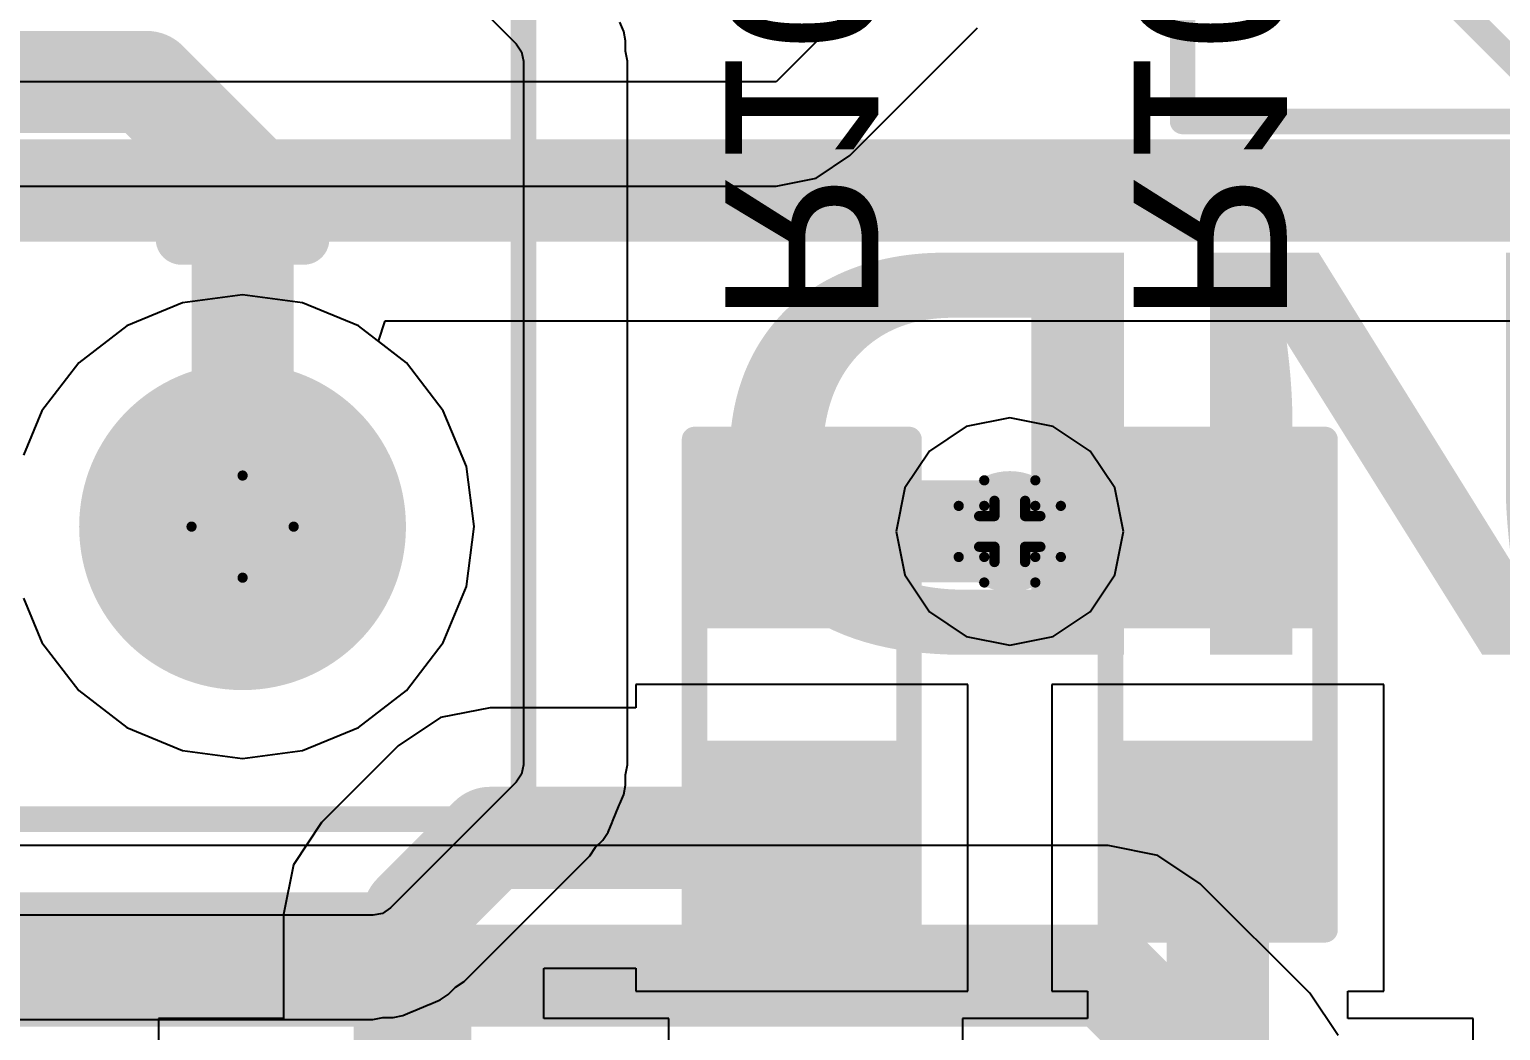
# Model space of a CAD drawing. Header units: inches. Extents: x 0 to 198, y 0 to 199.
# Drawn here: x 3.9487 to 4.2368, y 4.1493 to 4.3453 of the extents above; entities that cross this region are included whole.
import ezdxf

# ---------------------------------------------------------------- set-up
doc = ezdxf.new("R2010")
doc.units = ezdxf.units.IN
doc.header["$MEASUREMENT"] = 0
for name, color, linetype in [('Bottom Layer', 5, 'Continuous'), ('Bottom Overlay', 54, 'Continuous'), ('Bottom Paste', 16, 'Continuous'), ('Bottom Solder', 6, 'Continuous'), ('Drill Drawing', 1, 'Continuous'), ('Layer 1', 16, 'Continuous'), ('Layer 2', 76, 'Continuous'), ('Multi-Layer', 9, 'Continuous'), ('Pad Holes', 156, 'Continuous'), ('Top Layer', 1, 'Continuous'), ('Top Overlay', 2, 'Continuous'), ('Top Solder', 216, 'Continuous'), ('Via Holes', 16, 'Continuous')]:
    doc.layers.add(name, color=color, linetype=linetype)
doc.styles.add('Arial', font='', dxfattribs={"height": 0.2})
doc.styles.add('Arial Black_Bold', font='', dxfattribs={"height": 0.2})
doc.styles.get('Arial').set_extended_font_data('Arial')
doc.styles.get('Arial Black_Bold').set_extended_font_data('Arial Black', bold=True)

# ---------------------------------------------------------------- blocks, each defined once
blk = doc.blocks.new('R_RJ45R08P_C000_25')
at = {"layer": 'Bottom Layer'}
h = blk.add_hatch(color=5, dxfattribs=at)
edge = h.paths.add_edge_path()
edge.add_arc((-0.27008, 0.17973), 0.03, 0, 360)
at = {"layer": 'Bottom Solder'}
h = blk.add_hatch(color=6, dxfattribs=at)
edge = h.paths.add_edge_path()
edge.add_arc((-0.27008, 0.17973), 0.032, 0, 360)
at = {"layer": 'Layer 1'}
h = blk.add_hatch(color=16, dxfattribs=at)
edge = h.paths.add_edge_path()
edge.add_arc((-0.27008, 0.17973), 0.03, 0, 360)
at = {"layer": 'Layer 2'}
h = blk.add_hatch(color=76, dxfattribs=at)
edge = h.paths.add_edge_path()
edge.add_arc((-0.27008, 0.17973), 0.03, 0, 360)
at = {"layer": 'Multi-Layer'}
h = blk.add_hatch(color=9, dxfattribs=at)
edge = h.paths.add_edge_path()
edge.add_arc((-0.27008, 0.17973), 0.03, 0, 360)
at = {"layer": 'Pad Holes'}
h = blk.add_hatch(color=7, dxfattribs=at)
edge = h.paths.add_edge_path()
edge.add_arc((-0.27008, 0.17973), 0.018, 0, 360)
at = {"layer": 'Top Layer'}
h = blk.add_hatch(color=1, dxfattribs=at)
edge = h.paths.add_edge_path()
edge.add_arc((-0.27008, 0.17973), 0.03, 0, 360)
at = {"layer": 'Top Solder'}
h = blk.add_hatch(color=216, dxfattribs=at)
edge = h.paths.add_edge_path()
edge.add_arc((-0.27008, 0.17973), 0.032, 0, 360)
at = {"layer": 'Top Overlay'}
for points in [[(-0.32508, 0.237, 0.005, 0.005, 0), (-0.32508, 0.032, 0.005, 0.005, 0)], [(0.325, 0.237, 0.005, 0.005, 0), (-0.32508, 0.237, 0.005, 0.005, 0)], [(-0.27008, 0.13544, 0.01, 0.01, 0), (-0.27008, 0.11144, 0.01, 0.01, 0)], [(-0.25808, 0.12344, 0.01, 0.01, 0), (-0.28208, 0.12344, 0.01, 0.01, 0)]]:
    blk.add_lwpolyline(points, format="xyseb", dxfattribs=at)
for points in [[(-0.32633, 0.237, 0.0025, 0.0025, 1), (-0.32383, 0.237, 0.0025, 0.0025, 1)], [(-0.32633, 0.237, 0.0025, 0.0025, 1), (-0.32383, 0.237, 0.0025, 0.0025, 1)], [(-0.27258, 0.13544, 0.005, 0.005, 1), (-0.26758, 0.13544, 0.005, 0.005, 1)], [(-0.28458, 0.12344, 0.005, 0.005, 1), (-0.27958, 0.12344, 0.005, 0.005, 1)], [(-0.26058, 0.12344, 0.005, 0.005, 1), (-0.25558, 0.12344, 0.005, 0.005, 1)], [(-0.27258, 0.11144, 0.005, 0.005, 1), (-0.26758, 0.11144, 0.005, 0.005, 1)]]:
    blk.add_lwpolyline(points, format="xyseb", close=True, dxfattribs=at)
blk = doc.blocks.new('R___0603_B_86')
at = {"layer": 'Bottom Layer'}
for points in [[(-0.045, -0.0175), (-0.045, 0.0175), (-0.015, 0.0175), (-0.015, -0.0175)], [(0.015, -0.0175), (0.015, 0.0175), (0.045, 0.0175), (0.045, -0.0175)]]:
    blk.add_hatch(color=5, dxfattribs=at).paths.add_polyline_path(points)
at = {"layer": 'Bottom Paste'}
for points in [[(-0.045, -0.0175), (-0.045, 0.0175), (-0.015, 0.0175), (-0.015, -0.0175)], [(0.015, -0.0175), (0.015, 0.0175), (0.045, 0.0175), (0.045, -0.0175)]]:
    blk.add_hatch(color=16, dxfattribs=at).paths.add_polyline_path(points)
at = {"layer": 'Bottom Solder'}
for points in [[(-0.049, -0.0215), (-0.049, 0.0215), (-0.011, 0.0215), (-0.011, -0.0215)], [(0.011, -0.0215), (0.011, 0.0215), (0.049, 0.0215), (0.049, -0.0215)]]:
    blk.add_hatch(color=6, dxfattribs=at).paths.add_polyline_path(points)
at = {"layer": 'Bottom Overlay'}
for points in [[(0.048, 0.021, 0.005, 0.005, 0), (-0.048, 0.021, 0.005, 0.005, 0)], [(-0.048, -0.021, 0.005, 0.005, 0), (-0.048, 0.021, 0.005, 0.005, 0)], [(0.048, -0.021, 0.005, 0.005, 0), (0.048, 0.021, 0.005, 0.005, 0)], [(0.048, -0.021, 0.005, 0.005, 0), (-0.048, -0.021, 0.005, 0.005, 0)]]:
    blk.add_lwpolyline(points, format="xyseb", dxfattribs=at)
for points in [[(-0.04925, 0.021, 0.0025, 0.0025, 1), (-0.04675, 0.021, 0.0025, 0.0025, 1)], [(-0.04925, 0.021, 0.0025, 0.0025, 1), (-0.04675, 0.021, 0.0025, 0.0025, 1)], [(0.04675, 0.021, 0.0025, 0.0025, 1), (0.04925, 0.021, 0.0025, 0.0025, 1)], [(0.04675, 0.021, 0.0025, 0.0025, 1), (0.04925, 0.021, 0.0025, 0.0025, 1)], [(-0.04925, -0.021, 0.0025, 0.0025, 1), (-0.04675, -0.021, 0.0025, 0.0025, 1)], [(-0.04925, -0.021, 0.0025, 0.0025, 1), (-0.04675, -0.021, 0.0025, 0.0025, 1)], [(0.04675, -0.021, 0.0025, 0.0025, 1), (0.04925, -0.021, 0.0025, 0.0025, 1)], [(0.04675, -0.021, 0.0025, 0.0025, 1), (0.04925, -0.021, 0.0025, 0.0025, 1)]]:
    blk.add_lwpolyline(points, format="xyseb", close=True, dxfattribs=at)
blk = doc.blocks.new('R___0603_B_87')
at = {"layer": 'Bottom Layer'}
for points in [[(-0.045, -0.0175), (-0.045, 0.0175), (-0.015, 0.0175), (-0.015, -0.0175)], [(0.015, -0.0175), (0.015, 0.0175), (0.045, 0.0175), (0.045, -0.0175)]]:
    blk.add_hatch(color=5, dxfattribs=at).paths.add_polyline_path(points)
at = {"layer": 'Bottom Paste'}
for points in [[(-0.045, -0.0175), (-0.045, 0.0175), (-0.015, 0.0175), (-0.015, -0.0175)], [(0.015, -0.0175), (0.015, 0.0175), (0.045, 0.0175), (0.045, -0.0175)]]:
    blk.add_hatch(color=16, dxfattribs=at).paths.add_polyline_path(points)
at = {"layer": 'Bottom Solder'}
for points in [[(-0.049, -0.0215), (-0.049, 0.0215), (-0.011, 0.0215), (-0.011, -0.0215)], [(0.011, -0.0215), (0.011, 0.0215), (0.049, 0.0215), (0.049, -0.0215)]]:
    blk.add_hatch(color=6, dxfattribs=at).paths.add_polyline_path(points)
at = {"layer": 'Bottom Overlay'}
for points in [[(0.048, 0.021, 0.005, 0.005, 0), (-0.048, 0.021, 0.005, 0.005, 0)], [(-0.048, -0.021, 0.005, 0.005, 0), (-0.048, 0.021, 0.005, 0.005, 0)], [(0.048, -0.021, 0.005, 0.005, 0), (0.048, 0.021, 0.005, 0.005, 0)], [(0.048, -0.021, 0.005, 0.005, 0), (-0.048, -0.021, 0.005, 0.005, 0)]]:
    blk.add_lwpolyline(points, format="xyseb", dxfattribs=at)
for points in [[(-0.04925, 0.021, 0.0025, 0.0025, 1), (-0.04675, 0.021, 0.0025, 0.0025, 1)], [(-0.04925, 0.021, 0.0025, 0.0025, 1), (-0.04675, 0.021, 0.0025, 0.0025, 1)], [(0.04675, 0.021, 0.0025, 0.0025, 1), (0.04925, 0.021, 0.0025, 0.0025, 1)], [(0.04675, 0.021, 0.0025, 0.0025, 1), (0.04925, 0.021, 0.0025, 0.0025, 1)], [(-0.04925, -0.021, 0.0025, 0.0025, 1), (-0.04675, -0.021, 0.0025, 0.0025, 1)], [(-0.04925, -0.021, 0.0025, 0.0025, 1), (-0.04675, -0.021, 0.0025, 0.0025, 1)], [(0.04675, -0.021, 0.0025, 0.0025, 1), (0.04925, -0.021, 0.0025, 0.0025, 1)], [(0.04675, -0.021, 0.0025, 0.0025, 1), (0.04925, -0.021, 0.0025, 0.0025, 1)]]:
    blk.add_lwpolyline(points, format="xyseb", close=True, dxfattribs=at)
blk = doc.blocks.new('DB128L_5_08_3P_GN_S_225')
at = {"layer": 'Top Overlay'}
for points in [[(0.5, 0.19685, 0.005, 0.005, 0), (-0.1, 0.19685, 0.005, 0.005, 0)], [(0.47062, 0.14985, 0.005, 0.005, 0), (0.42362, 0.19685, 0.005, 0.005, 0)], [(0.5, 0.19685, 0.005, 0.005, 0), (0.5, -0.20079, 0.005, 0.005, 0)]]:
    blk.add_lwpolyline(points, format="xyseb", dxfattribs=at)
blk.add_lwpolyline([(0.49875, 0.19685, 0.0025, 0.0025, 1), (0.50125, 0.19685, 0.0025, 0.0025, 1)], format="xyseb", close=True, dxfattribs=at)
blk.add_lwpolyline([(0.49875, 0.19685, 0.0025, 0.0025, 1), (0.50125, 0.19685, 0.0025, 0.0025, 1)], format="xyseb", close=True, dxfattribs=at)

msp = doc.modelspace()

# ---------------------------------------------------------------- hatches: boundary and pattern name
at = {"layer": 'Bottom Layer'}
h = msp.add_hatch(color=5, dxfattribs=at)
edge = h.paths.add_edge_path()
edge.add_arc((4.14073, 4.247), 0.01181, 0, 360)
at = {"layer": 'Layer 1'}
h = msp.add_hatch(color=16, dxfattribs=at)
edge = h.paths.add_edge_path()
edge.add_arc((4.14073, 4.247), 0.01181, 0, 360)
at = {"layer": 'Layer 2'}
h = msp.add_hatch(color=76, dxfattribs=at)
edge = h.paths.add_edge_path()
edge.add_arc((4.14073, 4.247), 0.01181, 0, 360)
at = {"layer": 'Top Layer'}
h = msp.add_hatch(color=1, dxfattribs=at)
edge = h.paths.add_edge_path()
edge.add_arc((4.14073, 4.247), 0.01181, 0, 360)
at = {"layer": 'Via Holes'}
h = msp.add_hatch(color=7, dxfattribs=at)
edge = h.paths.add_edge_path()
edge.add_arc((4.14073, 4.247), 0.00591, 0, 360)

# ---------------------------------------------------------------- linework, layer by layer
at = {"layer": 'Bottom Layer'}
for p, q in [((3.99049, 4.29333), (3.97874, 4.29178)), ((4.00223, 4.29178), (3.99049, 4.29333)), ((3.97874, 4.29178), (3.96779, 4.28724)), ((4.01318, 4.28724), (4.00223, 4.29178)), ((3.96779, 4.28724), (3.95839, 4.28003)), ((4.02258, 4.28003), (4.01318, 4.28724)), ((3.95839, 4.28003), (3.95118, 4.27063)), ((4.02979, 4.27063), (4.02258, 4.28003)), ((3.95118, 4.27063), (3.94757, 4.26192)), ((4.03433, 4.25968), (4.02979, 4.27063)), ((4.03587, 4.24794), (4.03433, 4.25968)), ((4.03433, 4.23619), (4.03587, 4.24794)), ((4.02979, 4.22524), (4.03433, 4.23619)), ((3.94757, 4.23395), (3.95118, 4.22524)), ((3.95118, 4.22524), (3.95839, 4.21584)), ((4.02258, 4.21584), (4.02979, 4.22524)), ((3.95839, 4.21584), (3.96779, 4.20863)), ((4.01318, 4.20863), (4.02258, 4.21584)), ((4.1325, 4.217), (4.0675, 4.217)), ((4.0675, 4.217), (4.0675, 4.21249)), ((4.1325, 4.157), (4.1325, 4.217)), ((4.21397, 4.217), (4.14897, 4.217)), ((4.14897, 4.217), (4.14897, 4.157)), ((4.21397, 4.157), (4.21397, 4.217)), ((4.03899, 4.21249), (4.02923, 4.21055)), ((4.0675, 4.21249), (4.03899, 4.21249)), ((4.02923, 4.21055), (4.02096, 4.20502)), ((3.96779, 4.20863), (3.97874, 4.2041)), ((4.00223, 4.2041), (4.01318, 4.20863)), ((3.97874, 4.2041), (3.99049, 4.20255)), ((3.99049, 4.20255), (4.00223, 4.2041)), ((4.02096, 4.20502), (4.00596, 4.19002)), ((4.00596, 4.19002), (4.00044, 4.18175)), ((4.00044, 4.18175), (3.9985, 4.172)), ((3.9985, 4.172), (3.9985, 4.15164)), ((4.04948, 4.16144), (4.04954, 4.16151)), ((4.04948, 4.15164), (4.04948, 4.16144)), ((4.04954, 4.16151), (4.0675, 4.16151)), ((4.0675, 4.16151), (4.0675, 4.157)), ((4.0675, 4.157), (4.1325, 4.157)), ((4.14897, 4.157), (4.15598, 4.157)), ((4.15598, 4.157), (4.15598, 4.15164)), ((4.20696, 4.15164), (4.20696, 4.157)), ((4.20696, 4.157), (4.21397, 4.157)), ((3.9985, 4.15164), (3.97399, 4.15164)), ((3.97399, 4.15164), (3.97399, 4.06164)), ((4.07399, 4.15164), (4.04948, 4.15164)), ((4.07399, 4.06164), (4.07399, 4.15164)), ((4.15598, 4.15164), (4.13147, 4.15164)), ((4.13147, 4.15164), (4.13147, 4.06164)), ((4.23147, 4.15164), (4.20696, 4.15164)), ((4.23147, 4.06164), (4.23147, 4.15164))]:
    msp.add_line(p, q, dxfattribs=at)
for points in [[(4.1, 4.247, 0.02, 0.02, 0), (4.14073, 4.247, 0.02, 0.02, 0)], [(4.14073, 4.247, 0.02, 0.02, 0), (4.18147, 4.247, 0.02, 0.02, 0)], [(4.02399, 4.172, 0.02, 0.02, 0), (4.03899, 4.187, 0.02, 0.02, 0)], [(4.03899, 4.187, 0.02, 0.02, 0), (4.1, 4.187, 0.02, 0.02, 0)], [(4.18147, 4.10664, 0.02, 0.02, 0), (4.18147, 4.187, 0.02, 0.02, 0)], [(4.02399, 4.10664, 0.02, 0.02, 0), (4.02399, 4.172, 0.02, 0.02, 0)]]:
    msp.add_lwpolyline(points, format="xyseb", dxfattribs=at)
for points in [[(4.095, 4.247, 0.01, 0.01, 1), (4.105, 4.247, 0.01, 0.01, 1)], [(4.13573, 4.247, 0.01, 0.01, 1), (4.14573, 4.247, 0.01, 0.01, 1)], [(4.13573, 4.247, 0.01, 0.01, 1), (4.14573, 4.247, 0.01, 0.01, 1)], [(4.17647, 4.247, 0.01, 0.01, 1), (4.18647, 4.247, 0.01, 0.01, 1)], [(4.03399, 4.187, 0.01, 0.01, 1), (4.04399, 4.187, 0.01, 0.01, 1)], [(4.03399, 4.187, 0.01, 0.01, 1), (4.04399, 4.187, 0.01, 0.01, 1)], [(4.095, 4.187, 0.01, 0.01, 1), (4.105, 4.187, 0.01, 0.01, 1)], [(4.17647, 4.187, 0.01, 0.01, 1), (4.18647, 4.187, 0.01, 0.01, 1)], [(4.01899, 4.172, 0.01, 0.01, 1), (4.02899, 4.172, 0.01, 0.01, 1)], [(4.01899, 4.172, 0.01, 0.01, 1), (4.02899, 4.172, 0.01, 0.01, 1)]]:
    msp.add_lwpolyline(points, format="xyseb", close=True, dxfattribs=at)
at = {"layer": 'Drill Drawing'}
for points in [[(3.98049, 4.24794, 0.002, 0.002, 0), (3.99049, 4.25794, 0.002, 0.002, 0)], [(3.99049, 4.25794, 0.002, 0.002, 0), (4.00049, 4.24794, 0.002, 0.002, 0)], [(4.13573, 4.252, 0.002, 0.002, 0), (4.13573, 4.257, 0.002, 0.002, 0)], [(4.13573, 4.257, 0.002, 0.002, 0), (4.14573, 4.257, 0.002, 0.002, 0)], [(4.14573, 4.252, 0.002, 0.002, 0), (4.14573, 4.257, 0.002, 0.002, 0)], [(4.13073, 4.242, 0.002, 0.002, 0), (4.13073, 4.252, 0.002, 0.002, 0)], [(4.13073, 4.252, 0.002, 0.002, 0), (4.13573, 4.252, 0.002, 0.002, 0)], [(4.13773, 4.25, 0.002, 0.002, 0), (4.13773, 4.253, 0.002, 0.002, 0)], [(4.13773, 4.253, 0.002, 0.002, 0), (4.14373, 4.253, 0.002, 0.002, 0)], [(4.14373, 4.25, 0.002, 0.002, 0), (4.14373, 4.253, 0.002, 0.002, 0)], [(4.14573, 4.252, 0.002, 0.002, 0), (4.15073, 4.252, 0.002, 0.002, 0)], [(4.15073, 4.242, 0.002, 0.002, 0), (4.15073, 4.252, 0.002, 0.002, 0)], [(4.13473, 4.244, 0.002, 0.002, 0), (4.13473, 4.25, 0.002, 0.002, 0)], [(4.13473, 4.25, 0.002, 0.002, 0), (4.13773, 4.25, 0.002, 0.002, 0)], [(4.14373, 4.25, 0.002, 0.002, 0), (4.14673, 4.25, 0.002, 0.002, 0)], [(4.14673, 4.244, 0.002, 0.002, 0), (4.14673, 4.25, 0.002, 0.002, 0)], [(3.98049, 4.24794, 0.002, 0.002, 0), (3.99049, 4.23794, 0.002, 0.002, 0)], [(3.99049, 4.23794, 0.002, 0.002, 0), (4.00049, 4.24794, 0.002, 0.002, 0)], [(4.13473, 4.244, 0.002, 0.002, 0), (4.13773, 4.244, 0.002, 0.002, 0)], [(4.13773, 4.241, 0.002, 0.002, 0), (4.13773, 4.244, 0.002, 0.002, 0)], [(4.14373, 4.244, 0.002, 0.002, 0), (4.14673, 4.244, 0.002, 0.002, 0)], [(4.14373, 4.241, 0.002, 0.002, 0), (4.14373, 4.244, 0.002, 0.002, 0)], [(4.13073, 4.242, 0.002, 0.002, 0), (4.13573, 4.242, 0.002, 0.002, 0)], [(4.13573, 4.237, 0.002, 0.002, 0), (4.13573, 4.242, 0.002, 0.002, 0)], [(4.13773, 4.241, 0.002, 0.002, 0), (4.14373, 4.241, 0.002, 0.002, 0)], [(4.14573, 4.242, 0.002, 0.002, 0), (4.15073, 4.242, 0.002, 0.002, 0)], [(4.14573, 4.237, 0.002, 0.002, 0), (4.14573, 4.242, 0.002, 0.002, 0)], [(4.13573, 4.237, 0.002, 0.002, 0), (4.14573, 4.237, 0.002, 0.002, 0)]]:
    msp.add_lwpolyline(points, format="xyseb", dxfattribs=at)
for points in [[(3.98999, 4.25794, 0.001, 0.001, 1), (3.99099, 4.25794, 0.001, 0.001, 1)], [(3.98999, 4.25794, 0.001, 0.001, 1), (3.99099, 4.25794, 0.001, 0.001, 1)], [(4.13523, 4.257, 0.001, 0.001, 1), (4.13623, 4.257, 0.001, 0.001, 1)], [(4.13523, 4.257, 0.001, 0.001, 1), (4.13623, 4.257, 0.001, 0.001, 1)], [(4.14523, 4.257, 0.001, 0.001, 1), (4.14623, 4.257, 0.001, 0.001, 1)], [(4.14523, 4.257, 0.001, 0.001, 1), (4.14623, 4.257, 0.001, 0.001, 1)], [(4.13023, 4.252, 0.001, 0.001, 1), (4.13123, 4.252, 0.001, 0.001, 1)], [(4.13023, 4.252, 0.001, 0.001, 1), (4.13123, 4.252, 0.001, 0.001, 1)], [(4.13523, 4.252, 0.001, 0.001, 1), (4.13623, 4.252, 0.001, 0.001, 1)], [(4.13523, 4.252, 0.001, 0.001, 1), (4.13623, 4.252, 0.001, 0.001, 1)], [(4.13723, 4.253, 0.001, 0.001, 1), (4.13823, 4.253, 0.001, 0.001, 1)], [(4.13723, 4.253, 0.001, 0.001, 1), (4.13823, 4.253, 0.001, 0.001, 1)], [(4.14323, 4.253, 0.001, 0.001, 1), (4.14423, 4.253, 0.001, 0.001, 1)], [(4.14323, 4.253, 0.001, 0.001, 1), (4.14423, 4.253, 0.001, 0.001, 1)], [(4.14523, 4.252, 0.001, 0.001, 1), (4.14623, 4.252, 0.001, 0.001, 1)], [(4.14523, 4.252, 0.001, 0.001, 1), (4.14623, 4.252, 0.001, 0.001, 1)], [(4.15023, 4.252, 0.001, 0.001, 1), (4.15123, 4.252, 0.001, 0.001, 1)], [(4.15023, 4.252, 0.001, 0.001, 1), (4.15123, 4.252, 0.001, 0.001, 1)], [(4.13423, 4.25, 0.001, 0.001, 1), (4.13523, 4.25, 0.001, 0.001, 1)], [(4.13423, 4.25, 0.001, 0.001, 1), (4.13523, 4.25, 0.001, 0.001, 1)], [(4.13723, 4.25, 0.001, 0.001, 1), (4.13823, 4.25, 0.001, 0.001, 1)], [(4.13723, 4.25, 0.001, 0.001, 1), (4.13823, 4.25, 0.001, 0.001, 1)], [(4.14323, 4.25, 0.001, 0.001, 1), (4.14423, 4.25, 0.001, 0.001, 1)], [(4.14323, 4.25, 0.001, 0.001, 1), (4.14423, 4.25, 0.001, 0.001, 1)], [(4.14623, 4.25, 0.001, 0.001, 1), (4.14723, 4.25, 0.001, 0.001, 1)], [(4.14623, 4.25, 0.001, 0.001, 1), (4.14723, 4.25, 0.001, 0.001, 1)], [(3.97999, 4.24794, 0.001, 0.001, 1), (3.98099, 4.24794, 0.001, 0.001, 1)], [(3.97999, 4.24794, 0.001, 0.001, 1), (3.98099, 4.24794, 0.001, 0.001, 1)], [(3.99999, 4.24794, 0.001, 0.001, 1), (4.00099, 4.24794, 0.001, 0.001, 1)], [(3.99999, 4.24794, 0.001, 0.001, 1), (4.00099, 4.24794, 0.001, 0.001, 1)], [(4.13423, 4.244, 0.001, 0.001, 1), (4.13523, 4.244, 0.001, 0.001, 1)], [(4.13423, 4.244, 0.001, 0.001, 1), (4.13523, 4.244, 0.001, 0.001, 1)], [(4.13723, 4.244, 0.001, 0.001, 1), (4.13823, 4.244, 0.001, 0.001, 1)], [(4.13723, 4.244, 0.001, 0.001, 1), (4.13823, 4.244, 0.001, 0.001, 1)], [(4.14323, 4.244, 0.001, 0.001, 1), (4.14423, 4.244, 0.001, 0.001, 1)], [(4.14323, 4.244, 0.001, 0.001, 1), (4.14423, 4.244, 0.001, 0.001, 1)], [(4.14623, 4.244, 0.001, 0.001, 1), (4.14723, 4.244, 0.001, 0.001, 1)], [(4.14623, 4.244, 0.001, 0.001, 1), (4.14723, 4.244, 0.001, 0.001, 1)], [(4.13023, 4.242, 0.001, 0.001, 1), (4.13123, 4.242, 0.001, 0.001, 1)], [(4.13023, 4.242, 0.001, 0.001, 1), (4.13123, 4.242, 0.001, 0.001, 1)], [(4.13523, 4.242, 0.001, 0.001, 1), (4.13623, 4.242, 0.001, 0.001, 1)], [(4.13523, 4.242, 0.001, 0.001, 1), (4.13623, 4.242, 0.001, 0.001, 1)], [(4.13723, 4.241, 0.001, 0.001, 1), (4.13823, 4.241, 0.001, 0.001, 1)], [(4.13723, 4.241, 0.001, 0.001, 1), (4.13823, 4.241, 0.001, 0.001, 1)], [(4.14323, 4.241, 0.001, 0.001, 1), (4.14423, 4.241, 0.001, 0.001, 1)], [(4.14323, 4.241, 0.001, 0.001, 1), (4.14423, 4.241, 0.001, 0.001, 1)], [(4.14523, 4.242, 0.001, 0.001, 1), (4.14623, 4.242, 0.001, 0.001, 1)], [(4.14523, 4.242, 0.001, 0.001, 1), (4.14623, 4.242, 0.001, 0.001, 1)], [(4.15023, 4.242, 0.001, 0.001, 1), (4.15123, 4.242, 0.001, 0.001, 1)], [(4.15023, 4.242, 0.001, 0.001, 1), (4.15123, 4.242, 0.001, 0.001, 1)], [(3.98999, 4.23794, 0.001, 0.001, 1), (3.99099, 4.23794, 0.001, 0.001, 1)], [(3.98999, 4.23794, 0.001, 0.001, 1), (3.99099, 4.23794, 0.001, 0.001, 1)], [(4.13523, 4.237, 0.001, 0.001, 1), (4.13623, 4.237, 0.001, 0.001, 1)], [(4.13523, 4.237, 0.001, 0.001, 1), (4.13623, 4.237, 0.001, 0.001, 1)], [(4.14523, 4.237, 0.001, 0.001, 1), (4.14623, 4.237, 0.001, 0.001, 1)], [(4.14523, 4.237, 0.001, 0.001, 1), (4.14623, 4.237, 0.001, 0.001, 1)]]:
    msp.add_lwpolyline(points, format="xyseb", close=True, dxfattribs=at)
at = {"layer": 'Layer 1'}
for p, q in [((4.12, 4.36), (4.095, 4.335)), ((4.10942, 4.32058), (4.13442, 4.34558)), ((4.095, 4.335), (3.35, 4.335)), ((4.1028, 4.31616), (4.10942, 4.32058)), ((4.095, 4.31461), (4.1028, 4.31616)), ((3.35, 4.31461), (4.095, 4.31461)), ((3.99049, 4.29333), (3.97874, 4.29178)), ((4.00223, 4.29178), (3.99049, 4.29333)), ((3.97874, 4.29178), (3.96779, 4.28724)), ((4.01318, 4.28724), (4.00223, 4.29178)), ((3.96779, 4.28724), (3.95839, 4.28003)), ((4.02258, 4.28003), (4.01318, 4.28724)), ((3.95839, 4.28003), (3.95118, 4.27063)), ((4.02979, 4.27063), (4.02258, 4.28003)), ((3.95118, 4.27063), (3.94757, 4.26192)), ((4.03433, 4.25968), (4.02979, 4.27063)), ((4.03587, 4.24794), (4.03433, 4.25968)), ((4.03433, 4.23619), (4.03587, 4.24794)), ((4.02979, 4.22524), (4.03433, 4.23619)), ((3.94757, 4.23395), (3.95118, 4.22524)), ((3.95118, 4.22524), (3.95839, 4.21584)), ((4.02258, 4.21584), (4.02979, 4.22524)), ((3.95839, 4.21584), (3.96779, 4.20863)), ((4.01318, 4.20863), (4.02258, 4.21584)), ((3.96779, 4.20863), (3.97874, 4.2041)), ((4.00223, 4.2041), (4.01318, 4.20863)), ((3.97874, 4.2041), (3.99049, 4.20255)), ((3.99049, 4.20255), (4.00223, 4.2041))]:
    msp.add_line(p, q, dxfattribs=at)
at = {"layer": 'Layer 2'}
for p, q in [((4.01897, 4.36758), (4.04407, 4.34248)), ((4.06512, 4.34489), (4.06435, 4.34674)), ((4.06549, 4.34303), (4.06512, 4.34489)), ((4.06512, 4.34489), (4.06512, 4.34489)), ((4.06512, 4.34489), (4.06512, 4.34489)), ((4.04407, 4.34248), (4.04512, 4.34091)), ((4.06549, 4.34102), (4.06549, 4.34303)), ((4.04512, 4.34091), (4.04549, 4.33905)), ((4.04549, 4.33905), (4.04549, 4.20132)), ((4.06588, 4.33905), (4.06549, 4.34102)), ((4.06588, 4.20132), (4.06588, 4.33905)), ((4.13222, 4.26755), (4.12501, 4.26272)), ((4.14073, 4.26924), (4.13222, 4.26755)), ((4.14924, 4.26755), (4.14073, 4.26924)), ((4.15646, 4.26272), (4.14924, 4.26755)), ((4.12501, 4.26272), (4.12019, 4.25551)), ((4.16128, 4.25551), (4.15646, 4.26272)), ((4.12019, 4.25551), (4.1185, 4.247)), ((4.16297, 4.247), (4.16128, 4.25551)), ((4.1185, 4.247), (4.12019, 4.23849)), ((4.16128, 4.23849), (4.16297, 4.247)), ((4.12019, 4.23849), (4.12501, 4.23127)), ((4.15646, 4.23127), (4.16128, 4.23849)), ((4.12501, 4.23127), (4.13222, 4.22645)), ((4.14924, 4.22645), (4.15646, 4.23127)), ((4.13222, 4.22645), (4.14073, 4.22476)), ((4.14073, 4.22476), (4.14924, 4.22645)), ((4.04549, 4.20132), (4.04512, 4.19947)), ((4.06549, 4.19935), (4.06588, 4.20132)), ((4.04407, 4.19789), (4.01944, 4.17327)), ((4.04512, 4.19947), (4.04407, 4.19789)), ((4.06549, 4.19734), (4.06549, 4.19935)), ((4.06435, 4.19363), (4.06512, 4.19549)), ((4.06512, 4.19549), (4.06549, 4.19734)), ((4.06293, 4.19021), (4.06426, 4.19342)), ((4.06426, 4.19342), (4.06433, 4.19352)), ((4.06433, 4.19352), (4.06435, 4.19363)), ((4.06207, 4.18814), (4.06284, 4.18999)), ((4.06284, 4.18999), (4.06291, 4.19009)), ((4.06291, 4.19009), (4.06293, 4.19021)), ((4.0596, 4.18515), (4.06102, 4.18657)), ((4.06102, 4.18657), (4.06207, 4.18814)), ((4.06207, 4.18814), (4.06207, 4.18814)), ((4.06207, 4.18814), (4.06207, 4.18814)), ((4.03386, 4.15885), (4.05848, 4.18348)), ((4.05848, 4.18348), (4.0596, 4.18515)), ((4.01601, 4.17185), (3.42885, 4.17185)), ((4.01787, 4.17222), (4.01601, 4.17185)), ((4.01944, 4.17327), (4.01787, 4.17222)), ((4.03077, 4.15632), (4.03219, 4.15774)), ((4.03219, 4.15774), (4.03386, 4.15885)), ((4.02725, 4.15443), (4.02734, 4.1545)), ((4.02734, 4.1545), (4.0292, 4.15526)), ((4.0292, 4.15527), (4.03077, 4.15632)), ((4.0292, 4.15526), (4.0292, 4.15527)), ((4.0292, 4.15527), (4.0292, 4.15527)), ((4.01601, 4.15146), (4.01798, 4.15185)), ((4.01798, 4.15185), (4.01999, 4.15185)), ((4.01999, 4.15185), (4.02185, 4.15222)), ((4.02185, 4.15222), (4.0237, 4.15299)), ((4.0237, 4.15299), (4.02382, 4.15301)), ((4.02382, 4.15301), (4.02391, 4.15308)), ((4.02391, 4.15308), (4.02713, 4.15441)), ((4.02713, 4.15441), (4.02725, 4.15443)), ((3.4373, 4.15146), (4.01601, 4.15146))]:
    msp.add_line(p, q, dxfattribs=at)
for points in [[(3.56, 4.335, 0.02, 0.02, 0), (3.97171, 4.335, 0.02, 0.02, 0)], [(3.97171, 4.335, 0.02, 0.02, 0), (3.99049, 4.31622, 0.02, 0.02, 0)], [(3.99049, 4.24794, 0.02, 0.02, 0), (3.99049, 4.31622, 0.02, 0.02, 0)]]:
    msp.add_lwpolyline(points, format="xyseb", dxfattribs=at)
for points in [[(3.96671, 4.335, 0.01, 0.01, 1), (3.97671, 4.335, 0.01, 0.01, 1)], [(3.96671, 4.335, 0.01, 0.01, 1), (3.97671, 4.335, 0.01, 0.01, 1)], [(3.98549, 4.31622, 0.01, 0.01, 1), (3.99549, 4.31622, 0.01, 0.01, 1)], [(3.98549, 4.31622, 0.01, 0.01, 1), (3.99549, 4.31622, 0.01, 0.01, 1)], [(3.98549, 4.24794, 0.01, 0.01, 1), (3.99549, 4.24794, 0.01, 0.01, 1)]]:
    msp.add_lwpolyline(points, format="xyseb", close=True, dxfattribs=at)
at = {"layer": 'Top Layer'}
for p, q in [((4.01709, 4.28425), (4.01844, 4.28825)), ((4.01844, 4.28825), (4.25776, 4.28825)), ((4.02258, 4.28003), (4.01709, 4.28425)), ((4.02979, 4.27063), (4.02258, 4.28003)), ((4.03433, 4.25968), (4.02979, 4.27063)), ((4.03587, 4.24794), (4.03433, 4.25968)), ((4.03433, 4.23619), (4.03587, 4.24794)), ((4.02979, 4.22524), (4.03433, 4.23619)), ((3.94757, 4.23395), (3.95118, 4.22524)), ((3.95118, 4.22524), (3.95839, 4.21584)), ((4.02258, 4.21584), (4.02979, 4.22524)), ((3.95839, 4.21584), (3.96779, 4.20863)), ((4.01318, 4.20863), (4.02258, 4.21584)), ((3.96779, 4.20863), (3.97874, 4.2041)), ((4.00223, 4.2041), (4.01318, 4.20863)), ((3.97874, 4.2041), (3.99049, 4.20255)), ((3.99049, 4.20255), (4.00223, 4.2041)), ((4.16, 4.18549), (3.6154, 4.18549)), ((4.16975, 4.18355), (4.16, 4.18549)), ((4.17802, 4.17802), (4.16975, 4.18355)), ((4.19949, 4.15656), (4.17802, 4.17802)), ((4.20502, 4.14829), (4.19949, 4.15656))]:
    msp.add_line(p, q, dxfattribs=at)
for points in [[(3.73659, 4.31374, 0.02, 0.02, 0), (4.26832, 4.31374, 0.02, 0.02, 0)], [(3.6154, 4.16, 0.02, 0.02, 0), (4.16, 4.16, 0.02, 0.02, 0)], [(4.16, 4.16, 0.02, 0.02, 0), (4.18147, 4.13853, 0.02, 0.02, 0)]]:
    msp.add_lwpolyline(points, format="xyseb", dxfattribs=at)
msp.add_lwpolyline([(4.155, 4.16, 0.01, 0.01, 1), (4.165, 4.16, 0.01, 0.01, 1)], format="xyseb", close=True, dxfattribs=at)
msp.add_lwpolyline([(4.155, 4.16, 0.01, 0.01, 1), (4.165, 4.16, 0.01, 0.01, 1)], format="xyseb", close=True, dxfattribs=at)

# ---------------------------------------------------------------- block references
for name, p, rotation in [('R_RJ45R08P_C000_25', (3.7204, 4.42766), 180), ('DB128L_5_08_3P_GN_S_225', (4.67458, 4.52412), 180), ('R___0603_B_86', (4.1, 4.217), 270), ('R___0603_B_87', (4.18147, 4.217), 270)]:
    msp.add_blockref(name, p, dxfattribs=dict(rotation=rotation))

# ---------------------------------------------------------------- texts
at = {"layer": 'Bottom Overlay', "style": 'Arial', "text_generation_flag": 2}
for s, p in [('R105', (4.085, 4.28752)), ('R104', (4.165, 4.28752))]:
    msp.add_text(s, height=0.03, rotation=270, dxfattribs=at).set_placement(p)
at = {"layer": 'Top Overlay', "style": 'Arial Black_Bold'}
for s, height, p in [('GND', 0.07874, (4.36033, 4.30158)), ('ETHERNET', 0.1, (4.04596, 4.17635))]:
    msp.add_text(s, height=height, rotation=180, dxfattribs=at).set_placement(p)

doc.saveas('drawing.dxf')
